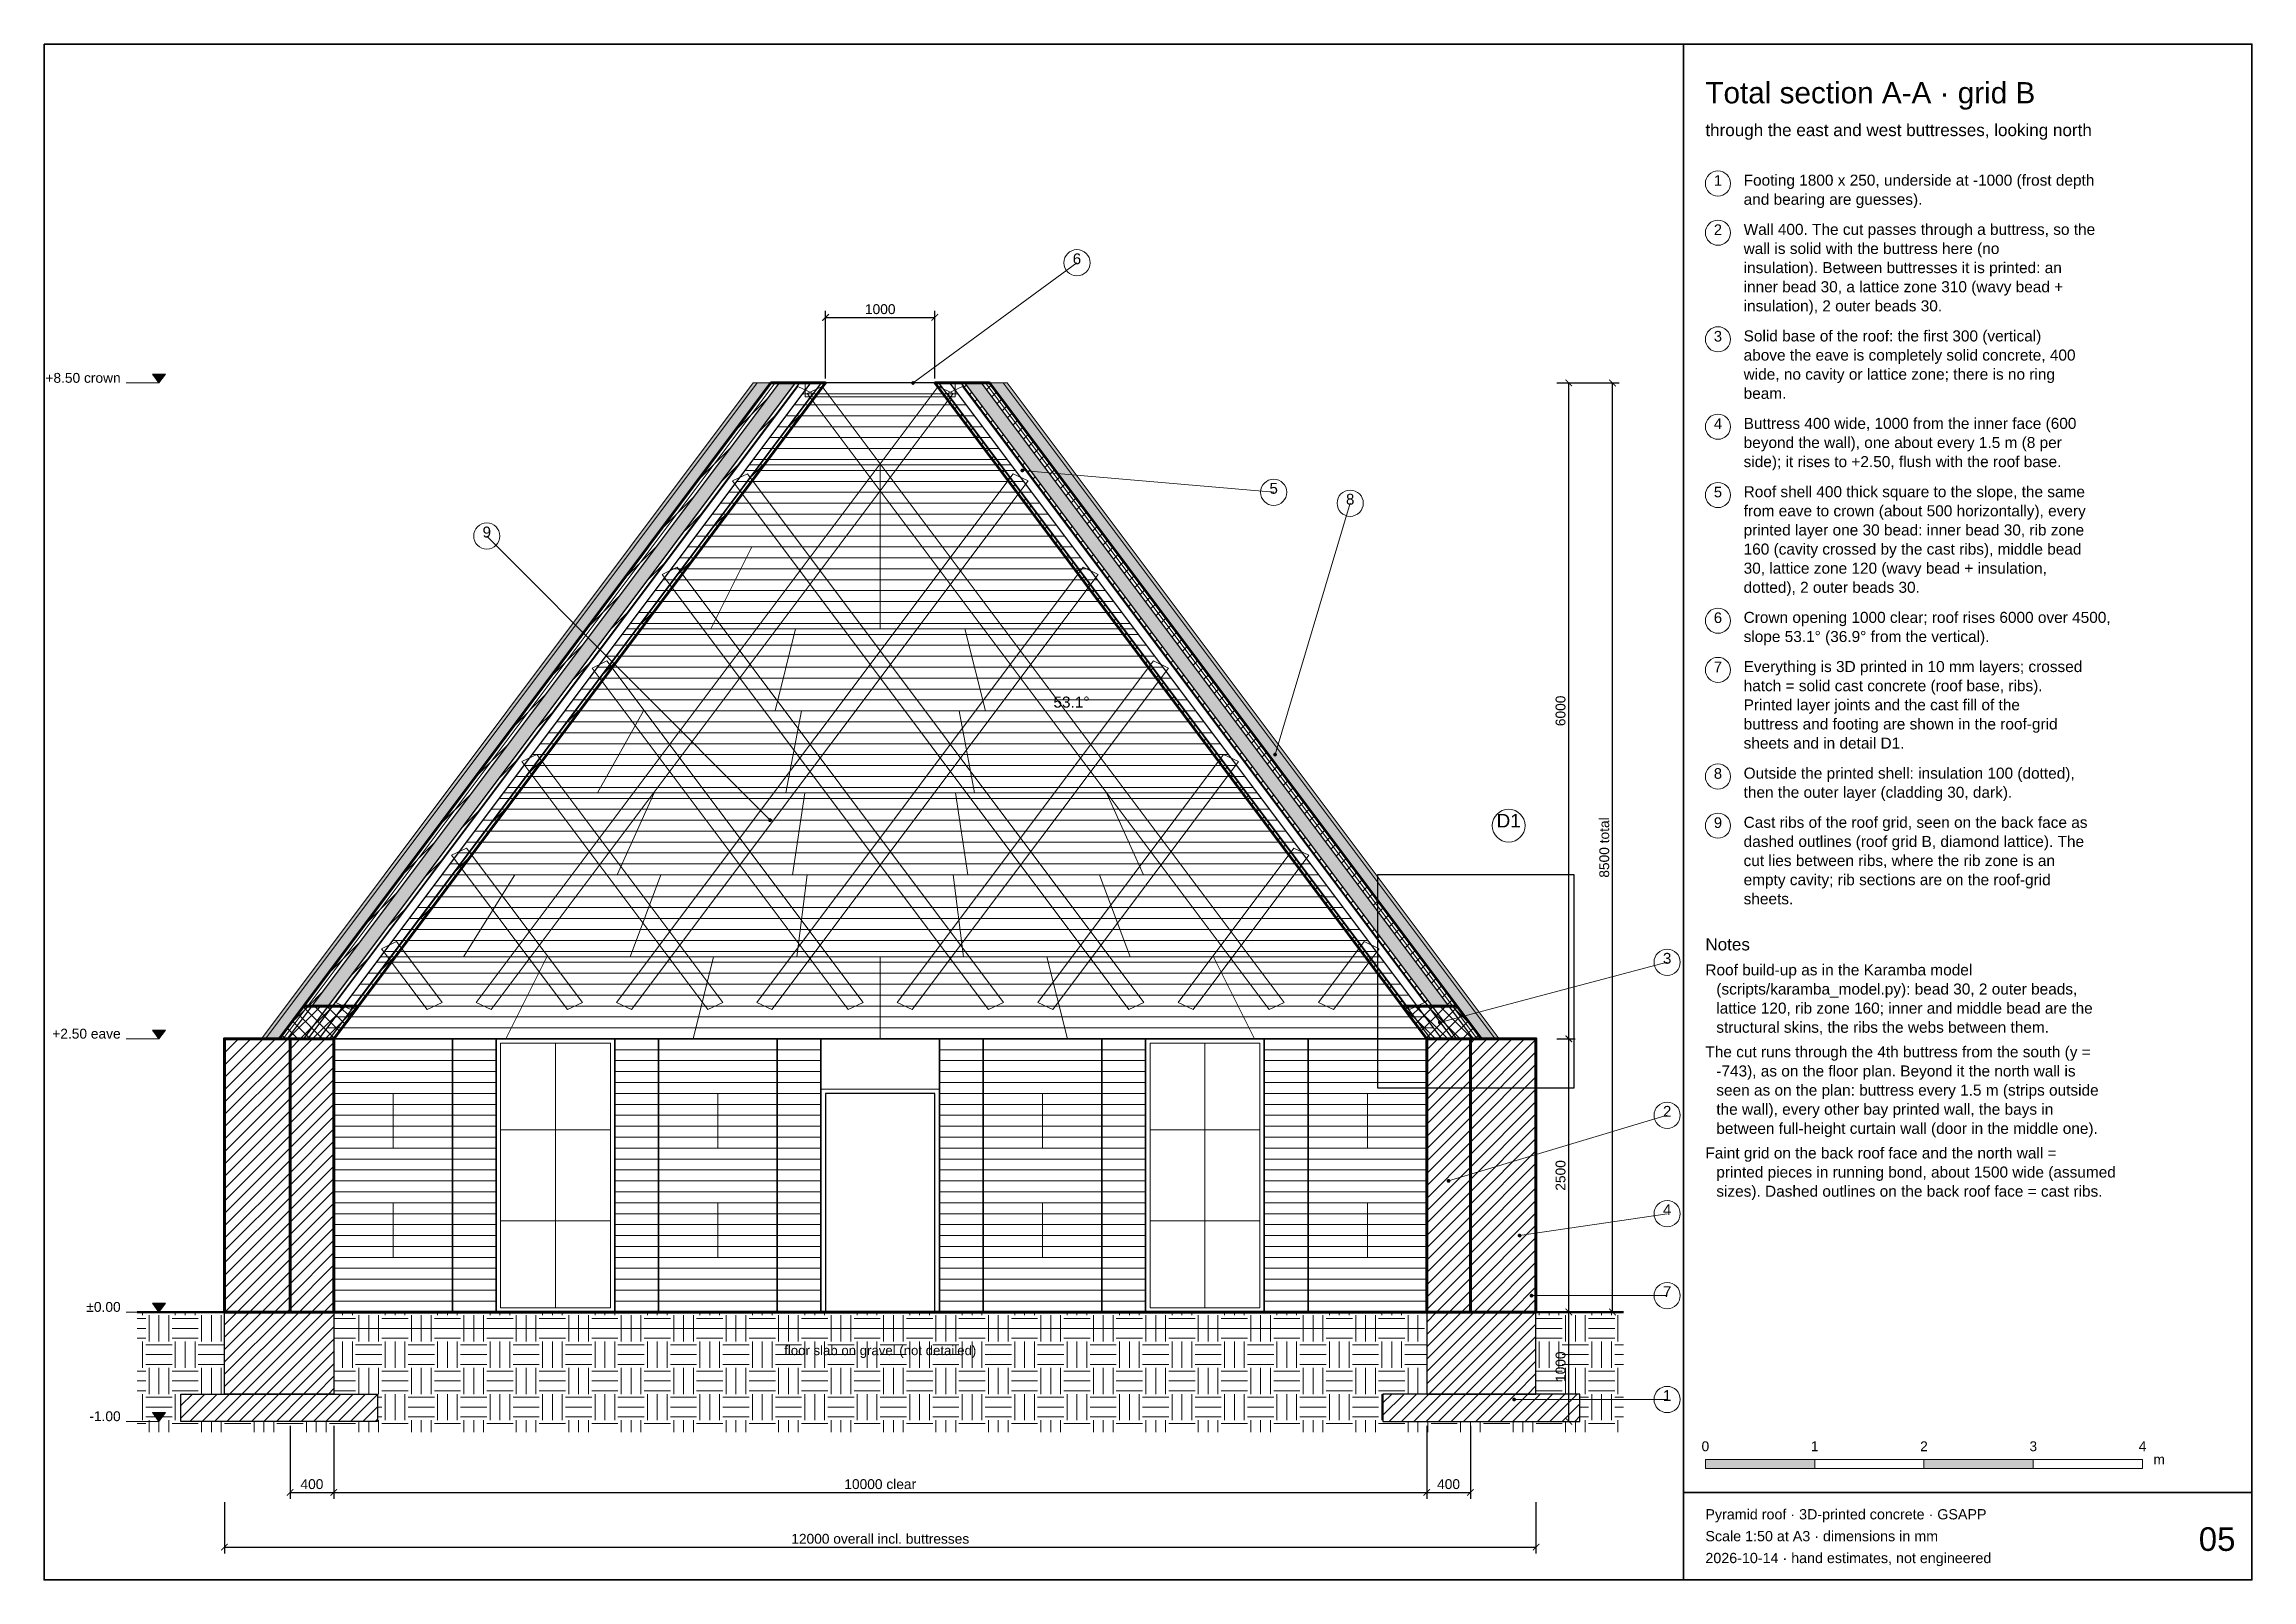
# Paper-space layout 'A3 sheet' of a CAD drawing. Header units: millimetres. Extents: x 8 to 412, y 8 to 289.
# The model-space entities are those that its viewports show. They can reach past a viewport. Long polylines and large blocks are cut down to what shows.
import ezdxf
from ezdxf.enums import TextEntityAlignment as Align

# ---------------------------------------------------------------- set-up
doc = ezdxf.new("R2010")
doc.units = ezdxf.units.MM
doc.linetypes.add('DASHED', pattern=[1.524, 1.27, -0.254])
for name, color, linetype, lineweight in [('ANNOTATION', 4, 'CONTINUOUS', 18), ('BACKGROUND', 9, 'CONTINUOUS', 13), ('CLADDING', 7, 'Continuous', 9), ('DIMS', 3, 'CONTINUOUS', 18), ('HATCH-CAST', 7, 'CONTINUOUS', 9), ('HATCH-EARTH', 8, 'CONTINUOUS', 9), ('HATCH-INSULATION', 7, 'Continuous', 9), ('HATCH-PRINTED', 7, 'CONTINUOUS', 9), ('HIDDEN-AXIS', 8, 'DASHED', 18), ('LINES', 7, 'CONTINUOUS', 25), ('OUTLINE-CUT', 7, 'CONTINUOUS', 50), ('OUTLINE-FINE', 7, 'CONTINUOUS', 25), ('PRINT-LAYERS', 7, 'CONTINUOUS', 9), ('TEXT', 7, 'CONTINUOUS', 18), ('TITLEBLOCK', 7, 'CONTINUOUS', 18)]:
    doc.layers.add(name, color=color, linetype=linetype, lineweight=lineweight)
doc.styles.get("Standard").update_dxf_attribs({"font": 'arial.ttf'})
doc.dimstyles.new('PYR-1-50', dxfattribs={"dimscale": 50, "dimtxt": 1.8, "dimasz": 1.2, "dimexe": 1.2, "dimexo": 0.8, "dimgap": 0.6, "dimtad": 1, "dimdec": 0, "dimtxsty": 'Standard', "dimblk": 'ARCHTICK', "dimcen": 2.5, "dimclrd": 3, "dimclre": 3, "dimclrt": 7, "dimazin": 3, "dimtfac": 1, "dimtmove": 0, "dimatfit": 3})

# ---------------------------------------------------------------- blocks, each defined once
blk = doc.blocks.new('_ARCHTICK')
at = {"color": 0, "linetype": 'BYBLOCK', "const_width": 0.15}
blk.add_lwpolyline([(-0.5, -0.5), (0.5, 0.5)], dxfattribs=at)

msp = doc.modelspace()

# ---------------------------------------------------------------- hatches: boundary and pattern name
at = {"layer": 'ANNOTATION', "ltscale": 50}
h = msp.add_hatch(color=7, dxfattribs=at)
h.dxf.hatch_style = 1
h.paths.add_polyline_path([(-6600, 8500), (-6540, 8580), (-6660, 8580)])
h = msp.add_hatch(color=7, dxfattribs=at)
h.dxf.hatch_style = 1
edge = h.paths.add_edge_path()
edge.add_arc((300, 8500), 17.5, 0, 360)
h = msp.add_hatch(color=7, dxfattribs=at)
h.dxf.hatch_style = 1
edge = h.paths.add_edge_path()
edge.add_arc((1300, 7700), 17.5, 0, 360)
h = msp.add_hatch(color=7, dxfattribs=at)
h.dxf.hatch_style = 1
edge = h.paths.add_edge_path()
edge.add_arc((3612.5, 5100), 17.5, 0, 360)
h = msp.add_hatch(color=7, dxfattribs=at)
h.dxf.hatch_style = 1
edge = h.paths.add_edge_path()
edge.add_arc((-1008, 4500), 17.5, 0, 360)
h = msp.add_hatch(color=7, dxfattribs=at)
h.dxf.hatch_style = 1
edge = h.paths.add_edge_path()
edge.add_arc((5120, 2650), 17.5, 0, 360)
h = msp.add_hatch(color=7, dxfattribs=at)
h.dxf.hatch_style = 1
h.paths.add_polyline_path([(-6600, 2500), (-6540, 2580), (-6660, 2580)])
h = msp.add_hatch(color=7, dxfattribs=at)
h.dxf.hatch_style = 1
edge = h.paths.add_edge_path()
edge.add_arc((5200, 1200), 17.5, 0, 360)
h = msp.add_hatch(color=7, dxfattribs=at)
h.dxf.hatch_style = 1
edge = h.paths.add_edge_path()
edge.add_arc((5850, 700), 17.5, 0, 360)
h = msp.add_hatch(color=7, dxfattribs=at)
h.dxf.hatch_style = 1
h.paths.add_polyline_path([(-6600, 0), (-6540, 80), (-6660, 80)])
h = msp.add_hatch(color=7, dxfattribs=at)
h.dxf.hatch_style = 1
edge = h.paths.add_edge_path()
edge.add_arc((5960, 150), 17.5, 0, 360)
h = msp.add_hatch(color=7, dxfattribs=at)
h.dxf.hatch_style = 1
edge = h.paths.add_edge_path()
edge.add_arc((5800, -800), 17.5, 0, 360)
h = msp.add_hatch(color=7, dxfattribs=at)
h.dxf.hatch_style = 1
h.paths.add_polyline_path([(-6600, -1000), (-6540, -920), (-6660, -920)])
at = {"layer": 'CLADDING', "ltscale": 50}
h = msp.add_hatch(color=7, dxfattribs=at)
h.dxf.hatch_style = 1
h.paths.add_polyline_path([(-1162.5, 8500), (-1125, 8500), (-5625, 2500), (-5662.5, 2500)])
h = msp.add_hatch(color=7, dxfattribs=at)
h.dxf.hatch_style = 1
h.paths.add_polyline_path([(5662.5, 2500), (5625, 2500), (1125, 8500), (1162.5, 8500)])
at = {"layer": 'HATCH-CAST', "ltscale": 50}
h = msp.add_hatch(dxfattribs=at)
h.set_pattern_fill('ANSI37', scale=25.197)
h.paths.add_polyline_path([(-5500, 2500), (-5275, 2800), (-4775, 2800), (-5000, 2500)])
h = msp.add_hatch(dxfattribs=at)
h.set_pattern_fill('ANSI37', scale=25.197)
h.paths.add_polyline_path([(5275, 2800), (5500, 2500), (5000, 2500), (4775, 2800)])
at = {"layer": 'HATCH-EARTH', "ltscale": 50}
h = msp.add_hatch(dxfattribs=at)
h.set_pattern_fill('EARTH', scale=37.795)
h.paths.add_polyline_path([(-5000, 0), (-3914.3, 0), (-3514.3, 0), (-2428.6, 0), (-2028.6, 0), (-942.9, 0), (-542.9, 0), (-500, 0), (500, 0), (542.9, 0), (942.9, 0), (2028.6, 0), (2428.6, 0), (3514.3, 0), (3914.3, 0), (5000, 0), (5000, -750), (4600, -750), (4600, -1000), (6400, -1000), (6400, -750), (6000, -750), (6000, 0), (6800, 0), (6800, -1100), (-6800, -1100), (-6800, 0), (-6000, 0), (-6000, -750), (-6400, -750), (-6400, -1000), (-4600, -1000), (-4600, -750), (-5000, -750)])
at = {"layer": 'HATCH-INSULATION', "ltscale": 50}
h = msp.add_hatch(dxfattribs=at)
h.set_pattern_fill('DOTS', scale=23.62205)
h.paths.add_polyline_path([(-5625, 2500), (-1125, 8500), (-1000, 8500), (-5275, 2800), (-5500, 2500)])
h = msp.add_hatch(dxfattribs=at)
h.set_pattern_fill('DOTS', scale=23.62205)
h.paths.add_polyline_path([(-775, 8500), (-5050, 2800), (-5200, 2800), (-925, 8500)])
h = msp.add_hatch(dxfattribs=at)
h.set_pattern_fill('DOTS', scale=23.62205)
h.paths.add_polyline_path([(5050, 2800), (775, 8500), (925, 8500), (5200, 2800)])
h = msp.add_hatch(dxfattribs=at)
h.set_pattern_fill('DOTS', scale=23.62205)
h.paths.add_polyline_path([(5275, 2800), (1000, 8500), (1125, 8500), (5625, 2500), (5500, 2500)])
at = {"layer": 'HATCH-PRINTED', "ltscale": 50}
h = msp.add_hatch(dxfattribs=at)
h.set_pattern_fill('ANSI31', scale=25.197)
h.paths.add_polyline_path([(-5275, 2800), (-1000, 8500), (-925, 8500), (-5200, 2800)])
h = msp.add_hatch(dxfattribs=at)
h.set_pattern_fill('ANSI31', scale=25.197)
h.paths.add_polyline_path([(-737.5, 8500), (-5012.5, 2800), (-5050, 2800), (-775, 8500)])
h = msp.add_hatch(dxfattribs=at)
h.set_pattern_fill('ANSI31', scale=25.197)
h.paths.add_polyline_path([(-500, 8500), (-4775, 2800), (-4812.5, 2800), (-537.5, 8500)])
h = msp.add_hatch(dxfattribs=at)
h.set_pattern_fill('ANSI31', scale=25.197)
h.paths.add_polyline_path([(4775, 2800), (500, 8500), (537.5, 8500), (4812.5, 2800)])
h = msp.add_hatch(dxfattribs=at)
h.set_pattern_fill('ANSI31', scale=25.197)
h.paths.add_polyline_path([(5050, 2800), (5012.5, 2800), (737.5, 8500), (775, 8500)])
h = msp.add_hatch(dxfattribs=at)
h.set_pattern_fill('ANSI31', scale=25.197)
h.paths.add_polyline_path([(5275, 2800), (5200, 2800), (925, 8500), (1000, 8500)])
h = msp.add_hatch(dxfattribs=at)
h.set_pattern_fill('ANSI31', scale=25.197)
h.paths.add_polyline_path([(-6000, 0), (-6000, 2500), (-5625, 2500), (-5500, 2500), (-5425, 2500), (-5400, 2500), (-5400, 0)])
h = msp.add_hatch(dxfattribs=at)
h.set_pattern_fill('ANSI31', scale=25.197)
h.paths.add_polyline_path([(-5400, 0), (-5400, 2500), (-5275, 2500), (-5237.5, 2500), (-5037.5, 2500), (-5000, 2500), (-5000, 0)])
h = msp.add_hatch(dxfattribs=at)
h.set_pattern_fill('ANSI31', scale=25.197)
h.paths.add_polyline_path([(5237.5, 2500), (5275, 2500), (5400, 2500), (5400, 0), (5000, 0), (5000, 2500), (5037.5, 2500)])
h = msp.add_hatch(dxfattribs=at)
h.set_pattern_fill('ANSI31', scale=25.197)
h.paths.add_polyline_path([(6000, 0), (5400, 0), (5400, 2500), (5425, 2500), (5500, 2500), (5625, 2500), (6000, 2500)])
h = msp.add_hatch(dxfattribs=at)
h.set_pattern_fill('ANSI31', scale=25.197)
h.paths.add_polyline_path([(-5000, -750), (-6000, -750), (-6000, 0), (-5400, 0), (-5000, 0)])
h = msp.add_hatch(dxfattribs=at)
h.set_pattern_fill('ANSI31', scale=25.197)
h.paths.add_polyline_path([(5000, 0), (5400, 0), (6000, 0), (6000, -750), (5000, -750)])
h = msp.add_hatch(dxfattribs=at)
h.set_pattern_fill('ANSI31', scale=25.197)
h.paths.add_polyline_path([(-6400, -1000), (-6400, -750), (-6000, -750), (-5000, -750), (-4600, -750), (-4600, -1000)])
h = msp.add_hatch(dxfattribs=at)
h.set_pattern_fill('ANSI31', scale=25.197)
h.paths.add_polyline_path([(6400, -1000), (4600, -1000), (4600, -750), (5000, -750), (6000, -750), (6400, -750)])

# ---------------------------------------------------------------- linework, layer by layer
at = {"layer": 'ANNOTATION', "lineweight": 20, "ltscale": 50}
for points in [[(1800, 9600), (300, 8500)], [(-6600, 8500), (-6900, 8500)], [(3600, 7500), (1300, 7700)], [(4300, 7400), (3612.5, 5100)], [(-3600, 7100), (-1008, 4500)], [(7200, 3200), (5120, 2650)], [(-6600, 2500), (-6900, 2500)], [(7200, 1800), (5200, 1200)], [(7200, 900), (5850, 700)], [(-6600, 0), (-6900, 0)], [(7200, 150), (5960, 150)], [(7200, -800), (5800, -800)], [(-6600, -1000), (-6900, -1000)]]:
    msp.add_lwpolyline(points, dxfattribs=at)
at = {"layer": 'ANNOTATION', "lineweight": 9, "ltscale": 50}
for points in [[(-6600, 8500), (-6540, 8580), (-6660, 8580)], [(-6600, 2500), (-6540, 2580), (-6660, 2580)], [(-6600, 0), (-6540, 80), (-6660, 80)], [(-6600, -1000), (-6540, -920), (-6660, -920)]]:
    msp.add_lwpolyline(points, close=True, dxfattribs=at)
at = {"layer": 'ANNOTATION', "lineweight": 18, "ltscale": 50}
for centre, radius in [((1800, 9600), 120), ((3600, 7500), 120), ((4300, 7400), 120), ((-3600, 7100), 120), ((5750, 4450), 150), ((7200, 3200), 120), ((7200, 1800), 120), ((7200, 900), 120), ((7200, 150), 120), ((7200, -800), 120)]:
    msp.add_circle(centre, radius, dxfattribs=at)
at = {"layer": 'BACKGROUND', "lineweight": 20, "ltscale": 50}
for points in [[(-2971.4, 40), (-2971.4, 2460)], [(2971.4, 40), (2971.4, 2460)]]:
    msp.add_lwpolyline(points, dxfattribs=at)
at = {"layer": 'BACKGROUND', "lineweight": 15, "ltscale": 50}
for points in [[(-3474.3, 1666.7), (-2468.6, 1666.7)], [(2468.6, 1666.7), (3474.3, 1666.7)], [(-3474.3, 833.3), (-2468.6, 833.3)], [(2468.6, 833.3), (3474.3, 833.3)]]:
    msp.add_lwpolyline(points, dxfattribs=at)
at = {"layer": 'HIDDEN-AXIS', "linetype": 'DASHED', "lineweight": 20, "ltscale": 50}
for points in [[(-685.5, 8372), (685.5, 8372), (685.5, 8500), (-685.5, 8500), (-685.5, 8372)], [(-4981.1, 2832.9), (-754.1, 8468.9), (-616.9, 8403.1), (-4843.9, 2767.1), (-4981.1, 2832.9)], [(-3696.7, 2832.9), (530.3, 8468.9), (667.5, 8403.1), (-3559.5, 2767.1), (-3696.7, 2832.9)], [(3559.5, 2767.1), (-667.5, 8403.1), (-530.3, 8468.9), (3696.7, 2832.9), (3559.5, 2767.1)], [(4843.9, 2767.1), (616.9, 8403.1), (754.1, 8468.9), (4981.1, 2832.9), (4843.9, 2767.1)], [(-2412.3, 2832.9), (1215.8, 7670.4), (1353, 7604.6), (-2275.2, 2767.1), (-2412.3, 2832.9)], [(2275.2, 2767.1), (-1353, 7604.6), (-1215.8, 7670.4), (2412.3, 2832.9), (2275.2, 2767.1)], [(990.8, 2767.1), (-1995.2, 6748.3), (-1858, 6814.2), (1128, 2832.9), (990.8, 2767.1)], [(-1128, 2832.9), (1858, 6814.2), (1995.2, 6748.3), (-990.8, 2767.1), (-1128, 2832.9)], [(-293.6, 2767.1), (-2637.3, 5892.1), (-2500.2, 5957.9), (-156.4, 2832.9), (-293.6, 2767.1)], [(156.4, 2832.9), (2500.2, 5957.9), (2637.3, 5892.1), (293.6, 2767.1), (156.4, 2832.9)], [(-1578, 2767.1), (-3279.5, 5035.8), (-3142.3, 5101.7), (-1440.8, 2832.9), (-1578, 2767.1)], [(1440.8, 2832.9), (3142.3, 5101.7), (3279.5, 5035.8), (1578, 2767.1), (1440.8, 2832.9)], [(-2862.3, 2767.1), (-3921.7, 4179.6), (-3784.5, 4245.4), (-2725.2, 2832.9), (-2862.3, 2767.1)], [(2725.2, 2832.9), (3784.5, 4245.4), (3921.7, 4179.6), (2862.3, 2767.1), (2725.2, 2832.9)], [(-4146.7, 2767.1), (-4563.9, 3323.3), (-4426.7, 3389.2), (-4009.5, 2832.9), (-4146.7, 2767.1)], [(4009.5, 2832.9), (4426.7, 3389.2), (4563.9, 3323.3), (4146.7, 2767.1), (4009.5, 2832.9)], [(-5137.5, 2500), (5137.5, 2500), (4912.5, 2800), (-4912.5, 2800), (-5137.5, 2500)], [(-4980, -150), (4980, -150)]]:
    msp.add_lwpolyline(points, dxfattribs=at)
at = {"layer": 'HIDDEN-AXIS', "linetype": 'DASHED', "lineweight": 9, "ltscale": 50}
for points in [[(-1200, 7750), (1200, 7750)], [(0, 7000), (0, 7750)], [(-1762.5, 7000), (1762.5, 7000)], [(-1550, 6250), (-1175, 7000)], [(0, 6250), (0, 7000)], [(-2325, 6250), (2325, 6250)], [(-962.5, 5500), (-775, 6250)], [(962.5, 5500), (775, 6250)], [(-2887.5, 5500), (2887.5, 5500)], [(-2587.5, 4750), (-2165.6, 5500)], [(-862.5, 4750), (-721.9, 5500)], [(862.5, 4750), (721.9, 5500)], [(-3450, 4750), (3450, 4750)], [(-2407.5, 4000), (-2070, 4750)], [(-802.5, 4000), (-690, 4750)], [(802.5, 4000), (690, 4750)], [(2407.5, 4000), (2070, 4750)], [(-4012.5, 4000), (4012.5, 4000)], [(-3812.5, 3250), (-3343.8, 4000)], [(-2287.5, 3250), (-2006.2, 4000)], [(-762.5, 3250), (-668.7, 4000)], [(762.5, 3250), (668.8, 4000)], [(2287.5, 3250), (2006.2, 4000)], [(-4575, 3250), (4575, 3250)], [(-3425, 2500), (-3050, 3250)], [(-1712.5, 2500), (-1525, 3250)], [(0, 2500), (0, 3250)], [(1712.5, 2500), (1525, 3250)], [(3425, 2500), (3050, 3250)], [(-5000, 2000), (-3914.3, 2000)], [(-4457.1, 1500), (-4457.1, 2000)], [(-2028.6, 2000), (-942.9, 2000)], [(-1485.7, 1500), (-1485.7, 2000)], [(942.9, 2000), (2028.6, 2000)], [(1485.7, 1500), (1485.7, 2000)], [(3914.3, 2000), (5000, 2000)], [(4457.1, 1500), (4457.1, 2000)], [(-5000, 1500), (-3914.3, 1500)], [(-2028.6, 1500), (-942.9, 1500)], [(942.9, 1500), (2028.6, 1500)], [(3914.3, 1500), (5000, 1500)], [(-5000, 1000), (-3914.3, 1000)], [(-4457.1, 500), (-4457.1, 1000)], [(-2028.6, 1000), (-942.9, 1000)], [(-1485.7, 500), (-1485.7, 1000)], [(942.9, 1000), (2028.6, 1000)], [(1485.7, 500), (1485.7, 1000)], [(3914.3, 1000), (5000, 1000)], [(4457.1, 500), (4457.1, 1000)], [(-5000, 500), (-3914.3, 500)], [(-2028.6, 500), (-942.9, 500)], [(942.9, 500), (2028.6, 500)], [(3914.3, 500), (5000, 500)]]:
    msp.add_lwpolyline(points, dxfattribs=at)
at = {"layer": 'HIDDEN-AXIS', "linetype": 'DASHED', "lineweight": 25, "ltscale": 50}
msp.add_lwpolyline([(4550, 2050), (6350, 2050), (6350, 4000), (4550, 4000), (4550, 2050)], dxfattribs=at)
at = {"layer": 'LINES', "lineweight": 9, "ltscale": 50}
for points in [[(-5462.5, 2500), (-962.5, 8500)], [(5462.5, 2500), (962.5, 8500)]]:
    msp.add_lwpolyline(points, dxfattribs=at)
at = {"layer": 'LINES', "lineweight": 0, "ltscale": 50}
msp.add_lwpolyline([(5000, 2500), (500, 8500)], dxfattribs=at)
at = {"layer": 'LINES', "lineweight": 25, "ltscale": 50}
for points in [[(-5000, 2500), (-5500, 2500)], [(5000, 2500), (5500, 2500)]]:
    msp.add_lwpolyline(points, dxfattribs=at)
at = {"layer": 'LINES', "lineweight": 60, "ltscale": 50}
for points in [[(-5000, 0), (-5000, 2500)], [(5000, 0), (5000, 2500)], [(-5000, 0), (5000, 0)]]:
    msp.add_lwpolyline(points, dxfattribs=at)
at = {"layer": 'LINES', "lineweight": 50, "ltscale": 50}
msp.add_lwpolyline([(-6800, 0), (6800, 0)], dxfattribs=at)
at = {"layer": 'OUTLINE-CUT', "lineweight": 70, "ltscale": 50}
for points in [[(-5000, 2500), (-500, 8500), (-1000, 8500), (-5500, 2500)], [(5000, 2500), (500, 8500), (1000, 8500), (5500, 2500)], [(-5400, 0), (-6000, 0), (-6000, 2500), (-5400, 2500)], [(-5000, 0), (-5400, 0), (-5400, 2500), (-5000, 2500)], [(5000, 0), (5400, 0), (5400, 2500), (5000, 2500)], [(5400, 0), (6000, 0), (6000, 2500), (5400, 2500)]]:
    msp.add_lwpolyline(points, close=True, dxfattribs=at)
at = {"layer": 'OUTLINE-CUT', "lineweight": 60, "ltscale": 50}
for points in [[(-5000, 2500), (-4775, 2800), (-5275, 2800), (-5500, 2500)], [(5000, 2500), (4775, 2800), (5275, 2800), (5500, 2500)]]:
    msp.add_lwpolyline(points, close=True, dxfattribs=at)
at = {"layer": 'OUTLINE-FINE', "lineweight": 20, "ltscale": 50}
for points in [[(-5625, 2500), (-1125, 8500), (-1162.5, 8500), (-5662.5, 2500)], [(5625, 2500), (1125, 8500), (1162.5, 8500), (5662.5, 2500)]]:
    msp.add_lwpolyline(points, close=True, dxfattribs=at)
at = {"layer": 'OUTLINE-FINE', "lineweight": 9, "ltscale": 50}
for points in [[(-5500, 2500), (-1000, 8500), (-1125, 8500), (-5625, 2500)], [(5500, 2500), (1000, 8500), (1125, 8500), (5625, 2500)]]:
    msp.add_lwpolyline(points, close=True, dxfattribs=at)
at = {"layer": 'OUTLINE-FINE', "lineweight": 25, "ltscale": 50}
for points in [[(-5275, 2500), (-775, 8500), (-925, 8500), (-5425, 2500)], [(-5037.5, 2500), (-537.5, 8500), (-737.5, 8500), (-5237.5, 2500)], [(5037.5, 2500), (537.5, 8500), (737.5, 8500), (5237.5, 2500)], [(5275, 2500), (775, 8500), (925, 8500), (5425, 2500)]]:
    msp.add_lwpolyline(points, close=True, dxfattribs=at)
at = {"layer": 'OUTLINE-FINE', "lineweight": 30, "ltscale": 50}
for points in [[(-5137.5, 2500), (5137.5, 2500), (637.5, 8500), (-637.5, 8500)], [(-5000, 0), (5000, 0), (5000, 2500), (-5000, 2500)], [(-500, 0), (500, 0), (500, 2000), (-500, 2000)], [(-5000, -750), (-6000, -750), (-6000, 0), (-5000, 0)], [(5000, -750), (6000, -750), (6000, 0), (5000, 0)], [(-4600, -1000), (-6400, -1000), (-6400, -750), (-4600, -750)], [(4600, -1000), (6400, -1000), (6400, -750), (4600, -750)]]:
    msp.add_lwpolyline(points, close=True, dxfattribs=at)
at = {"layer": 'OUTLINE-FINE', "lineweight": 35, "ltscale": 50}
for points in [[(-3914.3, 0), (-3514.3, 0), (-3514.3, 2500), (-3914.3, 2500)], [(-3514.3, 0), (-2428.6, 0), (-2428.6, 2500), (-3514.3, 2500)], [(-2428.6, 0), (-2028.6, 0), (-2028.6, 2500), (-2428.6, 2500)], [(-942.9, 0), (-542.9, 0), (-542.9, 2500), (-942.9, 2500)], [(542.9, 0), (942.9, 0), (942.9, 2500), (542.9, 2500)], [(2028.6, 0), (2428.6, 0), (2428.6, 2500), (2028.6, 2500)], [(2428.6, 0), (3514.3, 0), (3514.3, 2500), (2428.6, 2500)], [(3514.3, 0), (3914.3, 0), (3914.3, 2500), (3514.3, 2500)]]:
    msp.add_lwpolyline(points, close=True, dxfattribs=at)
at = {"layer": 'OUTLINE-FINE', "lineweight": 15, "ltscale": 50}
for points in [[(-3474.3, 40), (-2468.6, 40), (-2468.6, 2460), (-3474.3, 2460)], [(2468.6, 40), (3474.3, 40), (3474.3, 2460), (2468.6, 2460)], [(-540, 0), (540, 0), (540, 2040), (-540, 2040)]]:
    msp.add_lwpolyline(points, close=True, dxfattribs=at)
at = {"layer": 'PRINT-LAYERS', "lineweight": 5, "ltscale": 50}
for points in [[(-787.5, 8300), (787.5, 8300)], [(-712.5, 8400), (712.5, 8400)], [(-937.5, 8100), (937.5, 8100)], [(-862.5, 8200), (862.5, 8200)], [(-1087.5, 7900), (1087.5, 7900)], [(-1012.5, 8000), (1012.5, 8000)], [(-1237.5, 7700), (1237.5, 7700)], [(-1162.5, 7800), (1162.5, 7800)], [(-1387.5, 7500), (1387.5, 7500)], [(-1312.5, 7600), (1312.5, 7600)], [(-1537.5, 7300), (1537.5, 7300)], [(-1462.5, 7400), (1462.5, 7400)], [(-1687.5, 7100), (1687.5, 7100)], [(-1612.5, 7200), (1612.5, 7200)], [(-1837.5, 6900), (1837.5, 6900)], [(-1762.5, 7000), (1762.5, 7000)], [(-1987.5, 6700), (1987.5, 6700)], [(-1912.5, 6800), (1912.5, 6800)], [(-2137.5, 6500), (2137.5, 6500)], [(-2062.5, 6600), (2062.5, 6600)], [(-2287.5, 6300), (2287.5, 6300)], [(-2212.5, 6400), (2212.5, 6400)], [(-2437.5, 6100), (2437.5, 6100)], [(-2362.5, 6200), (2362.5, 6200)], [(-2587.5, 5900), (2587.5, 5900)], [(-2512.5, 6000), (2512.5, 6000)], [(-2737.5, 5700), (2737.5, 5700)], [(-2662.5, 5800), (2662.5, 5800)], [(-2887.5, 5500), (2887.5, 5500)], [(-2812.5, 5600), (2812.5, 5600)], [(-3037.5, 5300), (3037.5, 5300)], [(-2962.5, 5400), (2962.5, 5400)], [(-3187.5, 5100), (3187.5, 5100)], [(-3112.5, 5200), (3112.5, 5200)], [(-3337.5, 4900), (3337.5, 4900)], [(-3262.5, 5000), (3262.5, 5000)], [(-3487.5, 4700), (3487.5, 4700)], [(-3412.5, 4800), (3412.5, 4800)], [(-3637.5, 4500), (3637.5, 4500)], [(-3562.5, 4600), (3562.5, 4600)], [(-3787.5, 4300), (3787.5, 4300)], [(-3712.5, 4400), (3712.5, 4400)], [(-3937.5, 4100), (3937.5, 4100)], [(-3862.5, 4200), (3862.5, 4200)], [(-4087.5, 3900), (4087.5, 3900)], [(-4012.5, 4000), (4012.5, 4000)], [(-4237.5, 3700), (4237.5, 3700)], [(-4162.5, 3800), (4162.5, 3800)], [(-4387.5, 3500), (4387.5, 3500)], [(-4312.5, 3600), (4312.5, 3600)], [(-4537.5, 3300), (4537.5, 3300)], [(-4462.5, 3400), (4462.5, 3400)], [(-4687.5, 3100), (4687.5, 3100)], [(-4612.5, 3200), (4612.5, 3200)], [(-4837.5, 2900), (4837.5, 2900)], [(-4762.5, 3000), (4762.5, 3000)], [(-4987.5, 2700), (4987.5, 2700)], [(-4912.5, 2800), (4912.5, 2800)], [(-5062.5, 2600), (5062.5, 2600)], [(-5000, 2400), (-3914.3, 2400)], [(-5000, 2300), (-3914.3, 2300)], [(-3914.3, 2400), (-3514.3, 2400)], [(-3914.3, 2300), (-3514.3, 2300)], [(-2428.6, 2400), (-2028.6, 2400)], [(-2428.6, 2300), (-2028.6, 2300)], [(-2028.6, 2400), (-942.9, 2400)], [(-2028.6, 2300), (-942.9, 2300)], [(-942.9, 2400), (-542.9, 2400)], [(-942.9, 2300), (-542.9, 2300)], [(542.9, 2400), (942.9, 2400)], [(542.9, 2300), (942.9, 2300)], [(942.9, 2400), (2028.6, 2400)], [(942.9, 2300), (2028.6, 2300)], [(2028.6, 2400), (2428.6, 2400)], [(2028.6, 2300), (2428.6, 2300)], [(3514.3, 2400), (3914.3, 2400)], [(3514.3, 2300), (3914.3, 2300)], [(3914.3, 2400), (5000, 2400)], [(3914.3, 2300), (5000, 2300)], [(-5000, 2200), (-3914.3, 2200)], [(-5000, 2100), (-3914.3, 2100)], [(-3914.3, 2200), (-3514.3, 2200)], [(-3914.3, 2100), (-3514.3, 2100)], [(-2428.6, 2200), (-2028.6, 2200)], [(-2428.6, 2100), (-2028.6, 2100)], [(-2028.6, 2200), (-942.9, 2200)], [(-2028.6, 2100), (-942.9, 2100)], [(-942.9, 2200), (-542.9, 2200)], [(-942.9, 2100), (-542.9, 2100)], [(542.9, 2200), (942.9, 2200)], [(542.9, 2100), (942.9, 2100)], [(942.9, 2200), (2028.6, 2200)], [(942.9, 2100), (2028.6, 2100)], [(2028.6, 2200), (2428.6, 2200)], [(2028.6, 2100), (2428.6, 2100)], [(3514.3, 2200), (3914.3, 2200)], [(3514.3, 2100), (3914.3, 2100)], [(3914.3, 2200), (5000, 2200)], [(3914.3, 2100), (5000, 2100)], [(-5000, 2000), (-3914.3, 2000)], [(-5000, 1900), (-3914.3, 1900)], [(-3914.3, 2000), (-3514.3, 2000)], [(-3914.3, 1900), (-3514.3, 1900)], [(-2428.6, 2000), (-2028.6, 2000)], [(-2428.6, 1900), (-2028.6, 1900)], [(-2028.6, 2000), (-942.9, 2000)], [(-2028.6, 1900), (-942.9, 1900)], [(-942.9, 2000), (-542.9, 2000)], [(-942.9, 1900), (-542.9, 1900)], [(542.9, 2000), (942.9, 2000)], [(542.9, 1900), (942.9, 1900)], [(942.9, 2000), (2028.6, 2000)], [(942.9, 1900), (2028.6, 1900)], [(2028.6, 2000), (2428.6, 2000)], [(2028.6, 1900), (2428.6, 1900)], [(3514.3, 2000), (3914.3, 2000)], [(3514.3, 1900), (3914.3, 1900)], [(3914.3, 2000), (5000, 2000)], [(3914.3, 1900), (5000, 1900)], [(-5000, 1800), (-3914.3, 1800)], [(-5000, 1700), (-3914.3, 1700)], [(-3914.3, 1800), (-3514.3, 1800)], [(-3914.3, 1700), (-3514.3, 1700)], [(-2428.6, 1800), (-2028.6, 1800)], [(-2428.6, 1700), (-2028.6, 1700)], [(-2028.6, 1800), (-942.9, 1800)], [(-2028.6, 1700), (-942.9, 1700)], [(-942.9, 1800), (-542.9, 1800)], [(-942.9, 1700), (-542.9, 1700)], [(542.9, 1800), (942.9, 1800)], [(542.9, 1700), (942.9, 1700)], [(942.9, 1800), (2028.6, 1800)], [(942.9, 1700), (2028.6, 1700)], [(2028.6, 1800), (2428.6, 1800)], [(2028.6, 1700), (2428.6, 1700)], [(3514.3, 1800), (3914.3, 1800)], [(3514.3, 1700), (3914.3, 1700)], [(3914.3, 1800), (5000, 1800)], [(3914.3, 1700), (5000, 1700)], [(-5000, 1600), (-3914.3, 1600)], [(-5000, 1500), (-3914.3, 1500)], [(-3914.3, 1600), (-3514.3, 1600)], [(-3914.3, 1500), (-3514.3, 1500)], [(-2428.6, 1600), (-2028.6, 1600)], [(-2428.6, 1500), (-2028.6, 1500)], [(-2028.6, 1600), (-942.9, 1600)], [(-2028.6, 1500), (-942.9, 1500)], [(-942.9, 1600), (-542.9, 1600)], [(-942.9, 1500), (-542.9, 1500)], [(542.9, 1600), (942.9, 1600)], [(542.9, 1500), (942.9, 1500)], [(942.9, 1600), (2028.6, 1600)], [(942.9, 1500), (2028.6, 1500)], [(2028.6, 1600), (2428.6, 1600)], [(2028.6, 1500), (2428.6, 1500)], [(3514.3, 1600), (3914.3, 1600)], [(3514.3, 1500), (3914.3, 1500)], [(3914.3, 1600), (5000, 1600)], [(3914.3, 1500), (5000, 1500)], [(-5000, 1400), (-3914.3, 1400)], [(-5000, 1300), (-3914.3, 1300)], [(-3914.3, 1400), (-3514.3, 1400)], [(-3914.3, 1300), (-3514.3, 1300)], [(-2428.6, 1400), (-2028.6, 1400)], [(-2428.6, 1300), (-2028.6, 1300)], [(-2028.6, 1400), (-942.9, 1400)], [(-2028.6, 1300), (-942.9, 1300)], [(-942.9, 1400), (-542.9, 1400)], [(-942.9, 1300), (-542.9, 1300)], [(542.9, 1400), (942.9, 1400)], [(542.9, 1300), (942.9, 1300)], [(942.9, 1400), (2028.6, 1400)], [(942.9, 1300), (2028.6, 1300)], [(2028.6, 1400), (2428.6, 1400)], [(2028.6, 1300), (2428.6, 1300)], [(3514.3, 1400), (3914.3, 1400)], [(3514.3, 1300), (3914.3, 1300)], [(3914.3, 1400), (5000, 1400)], [(3914.3, 1300), (5000, 1300)], [(-5000, 1200), (-3914.3, 1200)], [(-5000, 1100), (-3914.3, 1100)], [(-3914.3, 1200), (-3514.3, 1200)], [(-3914.3, 1100), (-3514.3, 1100)], [(-2428.6, 1200), (-2028.6, 1200)], [(-2428.6, 1100), (-2028.6, 1100)], [(-2028.6, 1200), (-942.9, 1200)], [(-2028.6, 1100), (-942.9, 1100)], [(-942.9, 1200), (-542.9, 1200)], [(-942.9, 1100), (-542.9, 1100)], [(542.9, 1200), (942.9, 1200)], [(542.9, 1100), (942.9, 1100)], [(942.9, 1200), (2028.6, 1200)], [(942.9, 1100), (2028.6, 1100)], [(2028.6, 1200), (2428.6, 1200)], [(2028.6, 1100), (2428.6, 1100)], [(3514.3, 1200), (3914.3, 1200)], [(3514.3, 1100), (3914.3, 1100)], [(3914.3, 1200), (5000, 1200)], [(3914.3, 1100), (5000, 1100)], [(-5000, 1000), (-3914.3, 1000)], [(-5000, 900), (-3914.3, 900)], [(-3914.3, 1000), (-3514.3, 1000)], [(-3914.3, 900), (-3514.3, 900)], [(-2428.6, 1000), (-2028.6, 1000)], [(-2428.6, 900), (-2028.6, 900)], [(-2028.6, 1000), (-942.9, 1000)], [(-2028.6, 900), (-942.9, 900)], [(-942.9, 1000), (-542.9, 1000)], [(-942.9, 900), (-542.9, 900)], [(542.9, 1000), (942.9, 1000)], [(542.9, 900), (942.9, 900)], [(942.9, 1000), (2028.6, 1000)], [(942.9, 900), (2028.6, 900)], [(2028.6, 1000), (2428.6, 1000)], [(2028.6, 900), (2428.6, 900)], [(3514.3, 1000), (3914.3, 1000)], [(3514.3, 900), (3914.3, 900)], [(3914.3, 1000), (5000, 1000)], [(3914.3, 900), (5000, 900)], [(-5000, 800), (-3914.3, 800)], [(-5000, 700), (-3914.3, 700)], [(-3914.3, 800), (-3514.3, 800)], [(-3914.3, 700), (-3514.3, 700)], [(-2428.6, 800), (-2028.6, 800)], [(-2428.6, 700), (-2028.6, 700)], [(-2028.6, 800), (-942.9, 800)], [(-2028.6, 700), (-942.9, 700)], [(-942.9, 800), (-542.9, 800)], [(-942.9, 700), (-542.9, 700)], [(542.9, 800), (942.9, 800)], [(542.9, 700), (942.9, 700)], [(942.9, 800), (2028.6, 800)], [(942.9, 700), (2028.6, 700)], [(2028.6, 800), (2428.6, 800)], [(2028.6, 700), (2428.6, 700)], [(3514.3, 800), (3914.3, 800)], [(3514.3, 700), (3914.3, 700)], [(3914.3, 800), (5000, 800)], [(3914.3, 700), (5000, 700)], [(-5000, 600), (-3914.3, 600)], [(-5000, 500), (-3914.3, 500)], [(-3914.3, 600), (-3514.3, 600)], [(-3914.3, 500), (-3514.3, 500)], [(-2428.6, 600), (-2028.6, 600)], [(-2428.6, 500), (-2028.6, 500)], [(-2028.6, 600), (-942.9, 600)], [(-2028.6, 500), (-942.9, 500)], [(-942.9, 600), (-542.9, 600)], [(-942.9, 500), (-542.9, 500)], [(542.9, 600), (942.9, 600)], [(542.9, 500), (942.9, 500)], [(942.9, 600), (2028.6, 600)], [(942.9, 500), (2028.6, 500)], [(2028.6, 600), (2428.6, 600)], [(2028.6, 500), (2428.6, 500)], [(3514.3, 600), (3914.3, 600)], [(3514.3, 500), (3914.3, 500)], [(3914.3, 600), (5000, 600)], [(3914.3, 500), (5000, 500)], [(-5000, 400), (-3914.3, 400)], [(-5000, 300), (-3914.3, 300)], [(-3914.3, 400), (-3514.3, 400)], [(-3914.3, 300), (-3514.3, 300)], [(-2428.6, 400), (-2028.6, 400)], [(-2428.6, 300), (-2028.6, 300)], [(-2028.6, 400), (-942.9, 400)], [(-2028.6, 300), (-942.9, 300)], [(-942.9, 400), (-542.9, 400)], [(-942.9, 300), (-542.9, 300)], [(542.9, 400), (942.9, 400)], [(542.9, 300), (942.9, 300)], [(942.9, 400), (2028.6, 400)], [(942.9, 300), (2028.6, 300)], [(2028.6, 400), (2428.6, 400)], [(2028.6, 300), (2428.6, 300)], [(3514.3, 400), (3914.3, 400)], [(3514.3, 300), (3914.3, 300)], [(3914.3, 400), (5000, 400)], [(3914.3, 300), (5000, 300)], [(-5000, 200), (-3914.3, 200)], [(-5000, 100), (-3914.3, 100)], [(-3914.3, 200), (-3514.3, 200)], [(-3914.3, 100), (-3514.3, 100)], [(-2428.6, 200), (-2028.6, 200)], [(-2428.6, 100), (-2028.6, 100)], [(-2028.6, 200), (-942.9, 200)], [(-2028.6, 100), (-942.9, 100)], [(-942.9, 200), (-542.9, 200)], [(-942.9, 100), (-542.9, 100)], [(542.9, 200), (942.9, 200)], [(542.9, 100), (942.9, 100)], [(942.9, 200), (2028.6, 200)], [(942.9, 100), (2028.6, 100)], [(2028.6, 200), (2428.6, 200)], [(2028.6, 100), (2428.6, 100)], [(3514.3, 200), (3914.3, 200)], [(3514.3, 100), (3914.3, 100)], [(3914.3, 200), (5000, 200)], [(3914.3, 100), (5000, 100)]]:
    msp.add_lwpolyline(points, dxfattribs=at)

# ---------------------------------------------------------------- texts
at = {"layer": 'ANNOTATION', "ltscale": 50}
for s, height, p in [('6', 99.4, (1800, 9556.8)), ('5', 99.4, (3600, 7456.8)), ('8', 99.4, (4300, 7356.8)), ('9', 99.4, (-3600, 7056.8)), ('D1', 124.2, (5750, 4396)), ('3', 99.4, (7200, 3156.8)), ('2', 99.4, (7200, 1756.8)), ('4', 99.4, (7200, 856.8)), ('7', 99.4, (7200, 106.8)), ('1', 99.4, (7200, -843.2))]:
    msp.add_text(s, height=height, dxfattribs=at).set_placement(p, align=Align.BOTTOM_CENTER)
for s, p in [('+8.50 crown', (-6950, 8475)), ('+2.50 eave', (-6950, 2475)), ('±0.00', (-6950, -25)), ('-1.00', (-6950, -1025))]:
    msp.add_text(s, height=90, dxfattribs=at).set_placement(p, align=Align.BOTTOM_RIGHT)
at = {"layer": 'TEXT', "ltscale": 50}
for s, height, p in [('53.1°', 100.8, (1750, 5500)), ('floor slab on gravel (not detailed)', 86.4, (0, -420))]:
    msp.add_text(s, height=height, dxfattribs=at).set_placement(p, align=Align.BOTTOM_CENTER)

# ---------------------------------------------------------------- dimensions: what is measured, and where the dimension line sits
at = {"layer": 'DIMS'}
for base, p1, p2 in [((-500, 9100), (-500, 8500), (500, 8500)), ((-5400, -1650), (-5400, -1000), (-5000, -1000)), ((5000, -1650), (5000, -1000), (5400, -1000))]:
    msp.add_linear_dim(base=base, p1=p1, p2=p2, dimstyle='PYR-1-50', dxfattribs=at).render()
for base, p1, p2 in [((6300, 2500), (6150, 2500), (6150, 8500)), ((6300, 0), (6150, 0), (6150, 2500)), ((6300, -1000), (6150, -1000), (6150, 0))]:
    msp.add_linear_dim(base=base, p1=p1, p2=p2, angle=90, dimstyle='PYR-1-50', dxfattribs=at).render()
msp.add_linear_dim(base=(6700, 0), p1=(6150, 0), p2=(6150, 8500), angle=90, text='<> total', dimstyle='PYR-1-50', dxfattribs=at).render()
for base, p1, p2, text in [((-5000, -1650), (-5000, -1000), (5000, -1000), '<> clear'), ((-6000, -2150), (-6000, -1700), (6000, -1700), '<> overall incl. buttresses')]:
    msp.add_linear_dim(base=base, p1=p1, p2=p2, text=text, dimstyle='PYR-1-50', dxfattribs=at).render()

psp = doc.layouts.new('A3 sheet')

# ---------------------------------------------------------------- hatches: boundary and pattern name
at = {"layer": 'TITLEBLOCK'}
h = psp.add_hatch(color=7, dxfattribs=at)
h.dxf.hatch_style = 1
h.paths.add_polyline_path([(312, 30), (332, 30), (332, 28.4), (312, 28.4)])
h = psp.add_hatch(color=7, dxfattribs=at)
h.dxf.hatch_style = 1
h.paths.add_polyline_path([(352, 30), (372, 30), (372, 28.4), (352, 28.4)])

# ---------------------------------------------------------------- linework, layer by layer
at = {"layer": 'TITLEBLOCK', "lineweight": 35}
for p, q in [((308, 289), (308, 8)), ((308, 24), (412, 24))]:
    psp.add_line(p, q, dxfattribs=at)
psp.add_lwpolyline([(8, 289), (412, 289), (412, 8), (8, 8)], close=True, dxfattribs=at)
at = {"layer": 'TITLEBLOCK', "lineweight": 20}
for points in [[(312, 30), (332, 30), (332, 28.4), (312, 28.4)], [(332, 30), (352, 30), (352, 28.4), (332, 28.4)], [(352, 30), (372, 30), (372, 28.4), (352, 28.4)], [(372, 30), (392, 30), (392, 28.4), (372, 28.4)]]:
    psp.add_lwpolyline(points, close=True, dxfattribs=at)
at = {"layer": 'TITLEBLOCK', "lineweight": 18}
for centre in [(314.3, 263.5), (314.3, 254.5), (314.3, 235), (314.3, 219), (314.3, 206.5), (314.3, 183.5), (314.3, 174.5), (314.3, 155), (314.3, 146)]:
    psp.add_circle(centre, 2.3, dxfattribs=at)

# ---------------------------------------------------------------- texts
at = {"layer": 'TITLEBLOCK'}
for s, height, p in [('Total section A-A · grid B', 3.888, (312, 277)), ('through the east and west buttresses, looking north', 2.232, (312, 271.5)), ('Footing 1800 x 250, underside at -1000 (frost depth', 2.016, (319, 262.5)), ('and bearing are guesses).', 2.016, (319, 259)), ('Wall 400. The cut passes through a buttress, so the', 2.016, (319, 253.5)), ('wall is solid with the buttress here (no', 2.016, (319, 250)), ('insulation). Between buttresses it is printed: an', 2.016, (319, 246.5)), ('inner bead 30, a lattice zone 310 (wavy bead +', 2.016, (319, 243)), ('insulation), 2 outer beads 30.', 2.016, (319, 239.5)), ('Solid base of the roof: the first 300 (vertical)', 2.016, (319, 234)), ('above the eave is completely solid concrete, 400', 2.016, (319, 230.5)), ('wide, no cavity or lattice zone; there is no ring', 2.016, (319, 227)), ('beam.', 2.016, (319, 223.5)), ('Buttress 400 wide, 1000 from the inner face (600', 2.016, (319, 218)), ('beyond the wall), one about every 1.5 m (8 per', 2.016, (319, 214.5)), ('side); it rises to +2.50, flush with the roof base.', 2.016, (319, 211)), ('Roof shell 400 thick square to the slope, the same', 2.016, (319, 205.5)), ('from eave to crown (about 500 horizontally), every', 2.016, (319, 202)), ('printed layer one 30 bead: inner bead 30, rib zone', 2.016, (319, 198.5)), ('30, lattice zone 120 (wavy bead + insulation,', 2.016, (319, 191.5)), ('160 (cavity crossed by the cast ribs), middle bead', 2.016, (319, 195)), ('dotted), 2 outer beads 30.', 2.016, (319, 188)), ('Crown opening 1000 clear; roof rises 6000 over 4500,', 2.016, (319, 182.5)), ('slope 53.1° (36.9° from the vertical).', 2.016, (319, 179)), ('Everything is 3D printed in 10 mm layers; crossed', 2.016, (319, 173.5)), ('hatch = solid cast concrete (roof base, ribs).', 2.016, (319, 170)), ('buttress and footing are shown in the roof-grid', 2.016, (319, 163)), ('Printed layer joints and the cast fill of the', 2.016, (319, 166.5)), ('sheets and in detail D1.', 2.016, (319, 159.5)), ('Outside the printed shell: insulation 100 (dotted),', 2.016, (319, 154)), ('then the outer layer (cladding 30, dark).', 2.016, (319, 150.5)), ('Cast ribs of the roof grid, seen on the back face as', 2.016, (319, 145)), ('dashed outlines (roof grid B, diamond lattice). The', 2.016, (319, 141.5)), ('cut lies between ribs, where the rib zone is an', 2.016, (319, 138)), ('sheets.', 2.016, (319, 131)), ('empty cavity; rib sections are on the roof-grid', 2.016, (319, 134.5)), ('Notes', 2.232, (312, 122.5)), ('Roof build-up as in the Karamba model', 2.016, (312, 118)), ('(scripts/karamba_model.py): bead 30, 2 outer beads,', 2.016, (314, 114.5)), ('lattice 120, rib zone 160; inner and middle bead are the', 2.016, (314, 111)), ('structural skins, the ribs the webs between them.', 2.016, (314, 107.5)), ('The cut runs through the 4th buttress from the south (y =', 2.016, (312, 103)), ('-743), as on the floor plan. Beyond it the north wall is', 2.016, (314, 99.5)), ('seen as on the plan: buttress every 1.5 m (strips outside', 2.016, (314, 96)), ('the wall), every other bay printed wall, the bays in', 2.016, (314, 92.5)), ('between full-height curtain wall (door in the middle one).', 2.016, (314, 89)), ('Faint grid on the back roof face and the north wall =', 2.016, (312, 84.5)), ('printed pieces in running bond, about 1500 wide (assumed', 2.016, (314, 81)), ('sizes). Dashed outlines on the back roof face = cast ribs.', 2.016, (314, 77.5)), ('m', 1.8, (394, 28.6)), ('Pyramid roof · 3D-printed concrete · GSAPP', 1.872, (312, 18.5)), ('Scale 1:50 at A3 · dimensions in mm', 1.872, (312, 14.5)), ('2026-10-14 · hand estimates, not engineered', 1.872, (312, 10.5))]:
    psp.add_text(s, height=height, dxfattribs=at).set_placement(p, align=Align.BOTTOM_LEFT)
for s, height, p in [('1', 1.94, (314.3, 262.5)), ('2', 1.94, (314.3, 253.5)), ('3', 1.94, (314.3, 234)), ('4', 1.94, (314.3, 218)), ('5', 1.94, (314.3, 205.5)), ('6', 1.94, (314.3, 182.5)), ('7', 1.94, (314.3, 173.5)), ('8', 1.94, (314.3, 154)), ('9', 1.94, (314.3, 145)), ('0', 1.8, (312, 31)), ('1', 1.8, (332, 31)), ('2', 1.8, (352, 31)), ('3', 1.8, (372, 31)), ('4', 1.8, (392, 31))]:
    psp.add_text(s, height=height, dxfattribs=at).set_placement(p, align=Align.BOTTOM_CENTER)
psp.add_text('05', height=4.32, dxfattribs=at).set_placement((409, 12), align=Align.BOTTOM_RIGHT)

# ---------------------------------------------------------------- viewports
psp.add_viewport(center=(158, 148.5), size=(300, 281), view_center_point=(-150, 4575), view_height=14050, dxfattribs=at)

doc.saveas('drawing.dxf')
